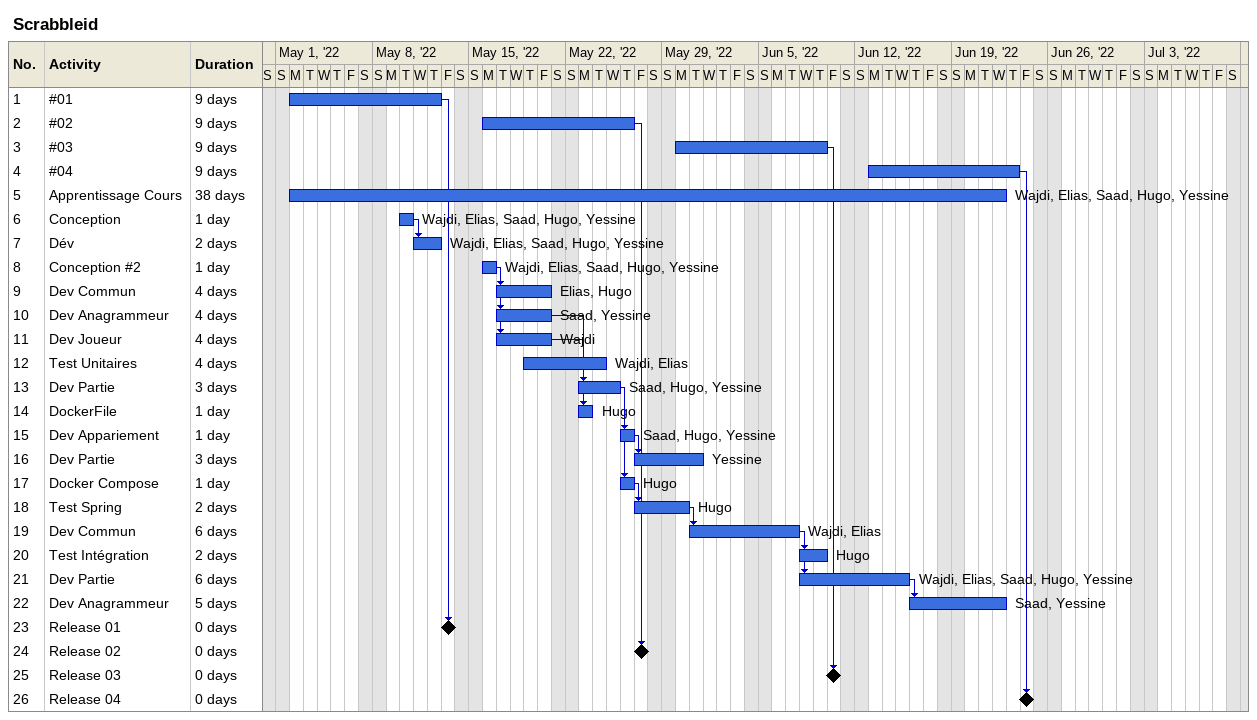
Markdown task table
Scrabbleid

| ID | Task | Duration | Start | Finish | Predecessors | Resources |
|---|---|---|---|---|---|---|
| 1 | #01 | 9d | 2022-05-02 | 2022-05-12 |  |  |
| 2 | #02 | 9d | 2022-05-16 | 2022-05-26 |  |  |
| 3 | #03 | 9d | 2022-05-30 | 2022-06-09 |  |  |
| 4 | #04 | 9d | 2022-06-13 | 2022-06-23 |  |  |
| 5 | Apprentissage Cours | 38d | 2022-05-02 | 2022-06-22 |  | Wajdi, Elias, Saad, Hugo, Yessine |
| 6 | Conception | 1d | 2022-05-10 | 2022-05-10 |  | Wajdi, Elias, Saad, Hugo, Yessine |
| 7 | Dév | 2d | 2022-05-11 | 2022-05-12 | 6 | Wajdi, Elias, Saad, Hugo, Yessine |
| 8 | Conception #2 | 1d | 2022-05-16 | 2022-05-16 |  | Wajdi, Elias, Saad, Hugo, Yessine |
| 9 | Dev Commun | 4d | 2022-05-17 | 2022-05-20 | 8 | Elias, Hugo |
| 10 | Dev Anagrammeur | 4d | 2022-05-17 | 2022-05-20 | 8 | Saad, Yessine |
| 11 | Dev Joueur | 4d | 2022-05-17 | 2022-05-20 | 8 | Wajdi |
| 12 | Test Unitaires | 4d | 2022-05-19 | 2022-05-24 |  | Wajdi, Elias |
| 13 | Dev Partie | 3d | 2022-05-23 | 2022-05-25 | 10, 11 | Saad, Hugo, Yessine |
| 14 | DockerFile | 1d | 2022-05-23 | 2022-05-23 | 10, 11 | Hugo |
| 15 | Dev Appariement | 1d | 2022-05-26 | 2022-05-26 | 13 | Saad, Hugo, Yessine |
| 16 | Dev Partie | 3d | 2022-05-27 | 2022-05-31 | 15 | Yessine |
| 17 | Docker Compose | 1d | 2022-05-26 | 2022-05-26 | 13 | Hugo |
| 18 | Test Spring | 2d | 2022-05-27 | 2022-05-30 | 17 | Hugo |
| 19 | Dev Commun | 6d | 2022-05-31 | 2022-06-07 | 18 | Wajdi, Elias |
| 20 | Test Intégration | 2d | 2022-06-08 | 2022-06-09 | 19 | Hugo |
| 21 | Dev Partie | 6d | 2022-06-08 | 2022-06-15 | 19 | Wajdi, Elias, Saad, Hugo, Yessine |
| 22 | Dev Anagrammeur | 5d | 2022-06-16 | 2022-06-22 | 21 | Saad, Yessine |
| 23 | Release 01 | 0d | 2022-05-13 | 2022-05-13 | 1 |  |
| 24 | Release 02 | 0d | 2022-05-27 | 2022-05-27 | 2 |  |
| 25 | Release 03 | 0d | 2022-06-10 | 2022-06-10 | 3 |  |
| 26 | Release 04 | 0d | 2022-06-24 | 2022-06-24 | 4 |  |
